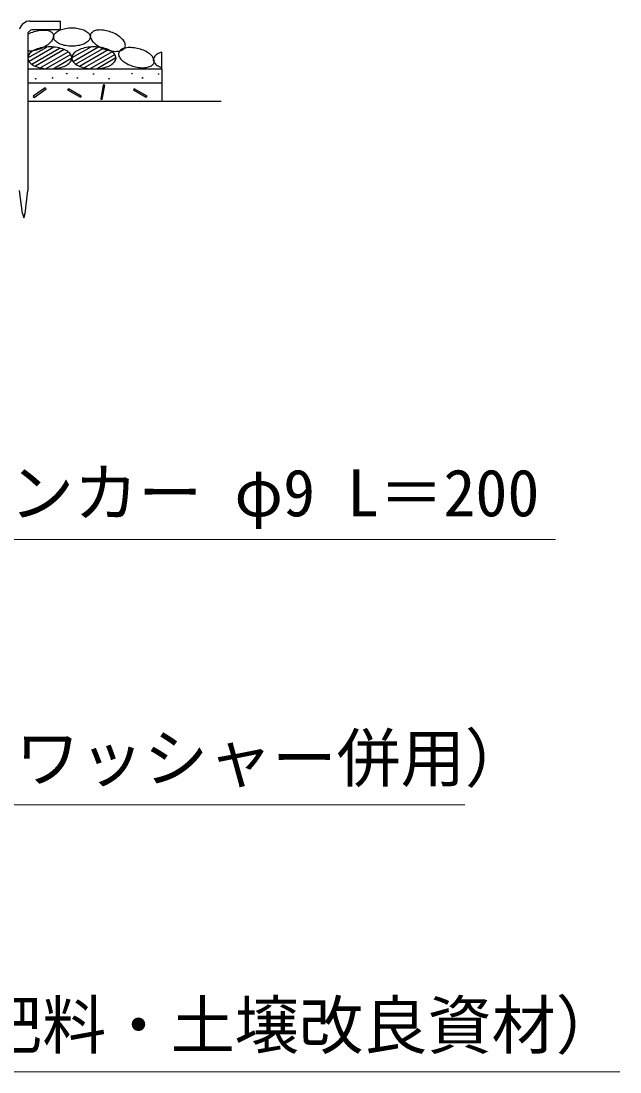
# Model space of a CAD drawing. Units: millimetres, scale not verified. Extents: x 200 to 8200, y 200 to 5825.
# Drawn here: x 3403 to 4057, y 2627 to 3772 of the extents above; entities that cross this region are included whole.
import ezdxf
from ezdxf.enums import TextEntityAlignment as Align

# ---------------------------------------------------------------- set-up
doc = ezdxf.new("R2010")
doc.units = ezdxf.units.MM
doc.header["$LTSCALE"] = 20
doc.layers.add('C-STR', color=7, linetype='Continuous', lineweight=25)
doc.layers.add('C-STR-HTXT', color=1, linetype='Continuous', lineweight=13)
doc.styles.add('ＭＳ ゴシック', font='')
doc.styles.get('ＭＳ ゴシック').set_extended_font_data('MS Gothic')

msp = doc.modelspace()

# ---------------------------------------------------------------- linework, layer by layer
at = {"layer": 'C-STR'}
for p, q in [((3413.46, 3771.69), (3446.4, 3771.69)), ((3446.4, 3762.07), (3446.4, 3771.69)), ((3410.94, 3757.09), (3410.94, 3587.09)), ((3446.4, 3762.07), (3416.34, 3762.07)), ((3439.01, 3754.24), (3438.94, 3753.37)), ((3516.54, 3743.44), (3516.91, 3742.65)), ((3556.94, 3719.43), (3556.94, 3737.87)), ((3458.85, 3731.43), (3458.94, 3730.39)), ((3506.85, 3731.43), (3506.94, 3730.39)), ((3548.34, 3726.62), (3548.64, 3725.8)), ((3410.94, 3719.43), (3556.94, 3719.43)), ((3556.94, 3719.43), (3556.94, 3704.43)), ((3410.94, 3704.43), (3556.94, 3704.43)), ((3556.94, 3704.43), (3556.94, 3684.43)), ((3416.79, 3688.45), (3417.7, 3689.76)), ((3468.14, 3689.95), (3468.94, 3688.56)), ((3540.04, 3689.95), (3540.84, 3688.56)), ((3410.94, 3684.43), (3621.77, 3684.43)), ((3490.36, 3686.18), (3491.94, 3686.46)), ((3404.94, 3562.09), (3401.94, 3587.09)), ((3407.94, 3562.09), (3410.94, 3587.09)), ((3404.94, 3562.09), (3406.44, 3557.09)), ((3406.44, 3557.09), (3407.94, 3562.09))]:
    msp.add_line(p, q, dxfattribs=at)
at = {"layer": 'C-STR', "color": 3}
for p, q in [((3410.94, 3731.43), (3431.51, 3743.31)), ((3439.36, 3743.23), (3412.22, 3727.56)), ((3415.16, 3724.64), (3445.57, 3742.19)), ((3450.65, 3740.51), (3419.22, 3722.36)), ((3424.3, 3720.68), (3454.71, 3738.23)), ((3457.65, 3735.31), (3430.51, 3719.64)), ((3479.51, 3743.31), (3458.94, 3731.43)), ((3460.22, 3727.56), (3487.36, 3743.23)), ((3493.57, 3742.19), (3463.16, 3724.64)), ((3467.22, 3722.36), (3498.65, 3740.51)), ((3502.71, 3738.23), (3472.3, 3720.68)), ((3478.51, 3719.64), (3505.65, 3735.31)), ((3438.37, 3719.56), (3458.94, 3731.43)), ((3506.94, 3731.43), (3486.37, 3719.56))]:
    msp.add_line(p, q, dxfattribs=at)
at = {"layer": 'C-STR'}
for points in [[(3411.5, 3757.54), (3410.94, 3757.27), (3414.59, 3759), (3416.2, 3759.63), (3417.83, 3760.19), (3419.48, 3760.68), (3421.13, 3761.09), (3422.78, 3761.42), (3424.4, 3761.67), (3425.98, 3761.83), (3427.52, 3761.9), (3429, 3761.89), (3430.41, 3761.79), (3431.74, 3761.6), (3432.98, 3761.33), (3434.12, 3760.98), (3435.16, 3760.55), (3436.08, 3760.04), (3436.87, 3759.45), (3437.54, 3758.8), (3438.08, 3758.09), (3438.47, 3757.31), (3438.73, 3756.48), (3438.85, 3755.61), (3438.82, 3754.7), (3438.65, 3753.75), (3438.34, 3752.78), (3437.89, 3751.79), (3437.3, 3750.79), (3436.59, 3749.78), (3435.74, 3748.78), (3434.78, 3747.79), (3433.7, 3746.82), (3432.52, 3745.87), (3431.25, 3744.96), (3429.88, 3744.08), (3428.45, 3743.26), (3426.94, 3742.48), (3425.39, 3741.77), (3423.79, 3741.12), (3422.16, 3740.53), (3420.51, 3740.02), (3418.86, 3739.59), (3417.21, 3739.24), (3415.58, 3738.97), (3413.99, 3738.78), (3412.43, 3738.68), (3410.94, 3738.67)], [(3438.94, 3754.24), (3439.01, 3755.12), (3439.24, 3755.98), (3439.62, 3756.83), (3440.14, 3757.66), (3440.81, 3758.47), (3441.62, 3759.24), (3442.55, 3759.98), (3443.62, 3760.67), (3444.79, 3761.32), (3446.08, 3761.91), (3447.47, 3762.44), (3448.94, 3762.9), (3450.48, 3763.31), (3452.1, 3763.64), (3453.76, 3763.9), (3455.46, 3764.09), (3457.19, 3764.21), (3458.94, 3764.24), (3460.68, 3764.21), (3462.41, 3764.09), (3464.11, 3763.9), (3465.78, 3763.64), (3467.39, 3763.31), (3468.94, 3762.9), (3470.41, 3762.44), (3471.79, 3761.91), (3473.08, 3761.32), (3474.26, 3760.67), (3475.32, 3759.98), (3476.26, 3759.24), (3477.06, 3758.47), (3477.73, 3757.66), (3478.26, 3756.83), (3478.63, 3755.98), (3478.86, 3755.12), (3478.94, 3754.24), (3478.86, 3753.37), (3478.63, 3752.51), (3478.26, 3751.66), (3477.73, 3750.82), (3477.06, 3750.02), (3476.26, 3749.24), (3475.32, 3748.51), (3474.26, 3747.82), (3473.08, 3747.17), (3471.79, 3746.58), (3470.41, 3746.05), (3468.94, 3745.58), (3467.39, 3745.18), (3465.78, 3744.85), (3464.11, 3744.59), (3462.41, 3744.4), (3460.68, 3744.28), (3458.94, 3744.24), (3457.19, 3744.28), (3455.46, 3744.4), (3453.76, 3744.59), (3452.1, 3744.85), (3450.48, 3745.18), (3448.94, 3745.58), (3447.47, 3746.05), (3446.08, 3746.58), (3444.79, 3747.17), (3443.62, 3747.82), (3442.55, 3748.51), (3441.62, 3749.24), (3440.81, 3750.02), (3440.14, 3750.82), (3439.62, 3751.66), (3439.24, 3752.51), (3439.01, 3753.37)], [(3516.91, 3743.44), (3517.14, 3744.29), (3517.22, 3745.18), (3517.16, 3746.11), (3516.95, 3747.07), (3516.6, 3748.06), (3516.11, 3749.06), (3515.48, 3750.07), (3514.72, 3751.08), (3513.83, 3752.09), (3512.82, 3753.09), (3511.7, 3754.06), (3510.48, 3755), (3509.16, 3755.91), (3507.76, 3756.77), (3506.29, 3757.59), (3504.75, 3758.35), (3503.17, 3759.05), (3501.54, 3759.68), (3499.89, 3760.24), (3498.23, 3760.73), (3496.56, 3761.13), (3494.91, 3761.45), (3493.28, 3761.69), (3491.69, 3761.84), (3490.14, 3761.91), (3488.66, 3761.88), (3487.25, 3761.77), (3485.92, 3761.56), (3484.69, 3761.28), (3483.55, 3760.91), (3482.53, 3760.46), (3481.63, 3759.93), (3480.85, 3759.32), (3480.21, 3758.65), (3479.7, 3757.92), (3479.33, 3757.12), (3479.1, 3756.28), (3479.02, 3755.39), (3479.08, 3754.46), (3479.29, 3753.5), (3479.64, 3752.51), (3480.13, 3751.51), (3480.76, 3750.5), (3481.53, 3749.48), (3482.41, 3748.48), (3483.42, 3747.48), (3484.54, 3746.51), (3485.76, 3745.57), (3487.08, 3744.66), (3488.48, 3743.79), (3489.95, 3742.98), (3491.49, 3742.22), (3493.08, 3741.52), (3494.7, 3740.89), (3496.35, 3740.33), (3498.02, 3739.84), (3499.68, 3739.44), (3501.33, 3739.11), (3502.96, 3738.88), (3504.56, 3738.73), (3506.1, 3738.66), (3507.58, 3738.69), (3508.99, 3738.8), (3510.32, 3739), (3511.55, 3739.29), (3512.69, 3739.66), (3513.71, 3740.11), (3514.61, 3740.64), (3515.39, 3741.24), (3516.03, 3741.92), (3516.54, 3742.65)], [(3548.64, 3726.62), (3548.79, 3727.48), (3548.79, 3728.38), (3548.65, 3729.3), (3548.36, 3730.24), (3547.92, 3731.19), (3547.34, 3732.14), (3546.63, 3733.1), (3545.78, 3734.04), (3544.81, 3734.97), (3543.72, 3735.87), (3542.52, 3736.74), (3541.22, 3737.57), (3539.83, 3738.36), (3538.36, 3739.1), (3536.82, 3739.79), (3535.22, 3740.41), (3533.58, 3740.97), (3531.91, 3741.46), (3530.21, 3741.87), (3528.51, 3742.21), (3526.82, 3742.47), (3525.14, 3742.64), (3523.5, 3742.74), (3521.9, 3742.75), (3520.36, 3742.68), (3518.88, 3742.52), (3517.49, 3742.29), (3516.18, 3741.97), (3514.98, 3741.58), (3513.88, 3741.11), (3512.9, 3740.57), (3512.05, 3739.96), (3511.33, 3739.3), (3510.74, 3738.57), (3510.3, 3737.8), (3510, 3736.97), (3509.85, 3736.11), (3509.84, 3735.22), (3509.99, 3734.3), (3510.28, 3733.36), (3510.71, 3732.41), (3511.29, 3731.45), (3512.01, 3730.5), (3512.85, 3729.55), (3513.83, 3728.63), (3514.92, 3727.72), (3516.12, 3726.85), (3517.42, 3726.02), (3518.81, 3725.23), (3520.28, 3724.49), (3521.82, 3723.81), (3523.41, 3723.18), (3525.06, 3722.63), (3526.73, 3722.14), (3528.42, 3721.72), (3530.12, 3721.39), (3531.82, 3721.13), (3533.49, 3720.95), (3535.14, 3720.86), (3536.73, 3720.84), (3538.28, 3720.92), (3539.75, 3721.07), (3541.15, 3721.31), (3542.45, 3721.62), (3543.66, 3722.02), (3544.75, 3722.48), (3545.73, 3723.02), (3546.59, 3723.63), (3547.31, 3724.3), (3547.89, 3725.02), (3548.34, 3725.8)], [(3556.94, 3737.87), (3555.51, 3737.37), (3554.17, 3736.81), (3552.94, 3736.19), (3551.82, 3735.52), (3550.82, 3734.81), (3549.95, 3734.05), (3549.21, 3733.26), (3548.61, 3732.44), (3548.16, 3731.6), (3547.86, 3730.74), (3547.71, 3729.87), (3547.71, 3729), (3547.86, 3728.13), (3548.16, 3727.27), (3548.61, 3726.43), (3549.21, 3725.61), (3549.95, 3724.82), (3550.82, 3724.06), (3551.82, 3723.35), (3552.94, 3722.68), (3554.17, 3722.06), (3555.51, 3721.5), (3556.94, 3721)], [(3417.7, 3688.45), (3430.81, 3697.63), (3429.89, 3698.94), (3416.79, 3689.76)], [(3491.94, 3686.18), (3494.71, 3701.93), (3493.14, 3702.21), (3490.36, 3686.46)], [(3468.94, 3689.95), (3455.08, 3697.95), (3454.28, 3696.56), (3468.14, 3688.56)], [(3540.84, 3689.95), (3526.98, 3697.95), (3526.18, 3696.56), (3540.04, 3688.56)]]:
    msp.add_lwpolyline(points, dxfattribs=at)
at = {"layer": 'C-STR', "color": 3}
for points in [[(3458.94, 3731.43), (3458.85, 3732.48), (3458.57, 3733.52), (3458.12, 3734.54), (3457.49, 3735.54), (3456.69, 3736.51), (3455.72, 3737.43), (3454.6, 3738.32), (3453.32, 3739.15), (3451.91, 3739.92), (3450.36, 3740.63), (3448.7, 3741.26), (3446.94, 3741.83), (3445.08, 3742.31), (3443.15, 3742.71), (3441.15, 3743.03), (3439.1, 3743.25), (3437.03, 3743.39), (3434.94, 3743.43), (3432.84, 3743.39), (3430.77, 3743.25), (3428.72, 3743.03), (3426.73, 3742.71), (3424.79, 3742.31), (3422.94, 3741.83), (3421.17, 3741.26), (3419.51, 3740.63), (3417.97, 3739.92), (3416.55, 3739.15), (3415.28, 3738.32), (3414.15, 3737.43), (3413.19, 3736.51), (3412.38, 3735.54), (3411.75, 3734.54), (3411.3, 3733.52), (3411.03, 3732.48), (3410.94, 3731.43), (3411.03, 3730.39), (3411.3, 3729.35), (3411.75, 3728.33), (3412.38, 3727.33), (3413.19, 3726.36), (3414.15, 3725.43), (3415.28, 3724.55), (3416.55, 3723.72), (3417.97, 3722.95), (3419.51, 3722.24), (3421.17, 3721.6), (3422.94, 3721.04), (3424.79, 3720.56), (3426.73, 3720.16), (3428.72, 3719.84), (3430.77, 3719.62), (3432.84, 3719.48), (3434.94, 3719.43), (3437.03, 3719.48), (3439.1, 3719.62), (3441.15, 3719.84), (3443.15, 3720.16), (3445.08, 3720.56), (3446.94, 3721.04), (3448.7, 3721.6), (3450.36, 3722.24), (3451.91, 3722.95), (3453.32, 3723.72), (3454.6, 3724.55), (3455.72, 3725.43), (3456.69, 3726.36), (3457.49, 3727.33), (3458.12, 3728.33), (3458.57, 3729.35), (3458.85, 3730.39)], [(3506.94, 3731.43), (3506.85, 3732.48), (3506.57, 3733.52), (3506.12, 3734.54), (3505.49, 3735.54), (3504.69, 3736.51), (3503.72, 3737.43), (3502.6, 3738.32), (3501.32, 3739.15), (3499.91, 3739.92), (3498.36, 3740.63), (3496.7, 3741.26), (3494.94, 3741.83), (3493.08, 3742.31), (3491.15, 3742.71), (3489.15, 3743.03), (3487.1, 3743.25), (3485.03, 3743.39), (3482.94, 3743.43), (3480.84, 3743.39), (3478.77, 3743.25), (3476.72, 3743.03), (3474.73, 3742.71), (3472.79, 3742.31), (3470.94, 3741.83), (3469.17, 3741.26), (3467.51, 3740.63), (3465.97, 3739.92), (3464.55, 3739.15), (3463.28, 3738.32), (3462.15, 3737.43), (3461.19, 3736.51), (3460.38, 3735.54), (3459.75, 3734.54), (3459.3, 3733.52), (3459.03, 3732.48), (3458.94, 3731.43), (3459.03, 3730.39), (3459.3, 3729.35), (3459.75, 3728.33), (3460.38, 3727.33), (3461.19, 3726.36), (3462.15, 3725.43), (3463.28, 3724.55), (3464.55, 3723.72), (3465.97, 3722.95), (3467.51, 3722.24), (3469.17, 3721.6), (3470.94, 3721.04), (3472.79, 3720.56), (3474.73, 3720.16), (3476.72, 3719.84), (3478.77, 3719.62), (3480.84, 3719.48), (3482.94, 3719.43), (3485.03, 3719.48), (3487.1, 3719.62), (3489.15, 3719.84), (3491.15, 3720.16), (3493.08, 3720.56), (3494.94, 3721.04), (3496.7, 3721.6), (3498.36, 3722.24), (3499.91, 3722.95), (3501.32, 3723.72), (3502.6, 3724.55), (3503.72, 3725.43), (3504.69, 3726.36), (3505.49, 3727.33), (3506.12, 3728.33), (3506.57, 3729.35), (3506.85, 3730.39)]]:
    msp.add_lwpolyline(points, dxfattribs=at)
at = {"layer": 'C-STR'}
for centre in [(3453.39, 3714.37), (3482.46, 3713.97), (3524.39, 3714.37), (3553.46, 3713.97), (3419.43, 3708.73), (3437.84, 3709.71), (3464.9, 3709.73), (3499.43, 3708.73), (3535.9, 3709.73)]:
    msp.add_circle(centre, 0.3, dxfattribs=at)
for centre, radius, start, end in [((3413.61, 3759.57), 12.12, 90.74558, 164.52089), ((3415.94, 3757.09), 5, 85.32404, 180)]:
    msp.add_arc(centre, radius, start, end, dxfattribs=at)
at = {"layer": 'C-STR-HTXT'}
for p, q in [((3321.21, 3206.61), (3986.21, 3206.61)), ((2977.38, 2917.56), (3887.38, 2917.56)), ((2936.51, 2626.58), (4056.51, 2626.58))]:
    msp.add_line(p, q, dxfattribs=at)

# ---------------------------------------------------------------- texts
at = {"layer": 'C-STR-HTXT', "color": 7, "style": 'ＭＳ ゴシック'}
for s, p in [('アンカー φ9 L＝200', (3321.21, 3216.61)), ('止め釘（プラワッシャー併用）', (2977.38, 2927.56)), ('薄綿（種子・肥料・土壌改良資材）', (2936.51, 2636.58))]:
    msp.add_text(s, height=51.32, dxfattribs=at).set_placement(p, align=Align.BOTTOM_LEFT)

doc.saveas('drawing.dxf')
